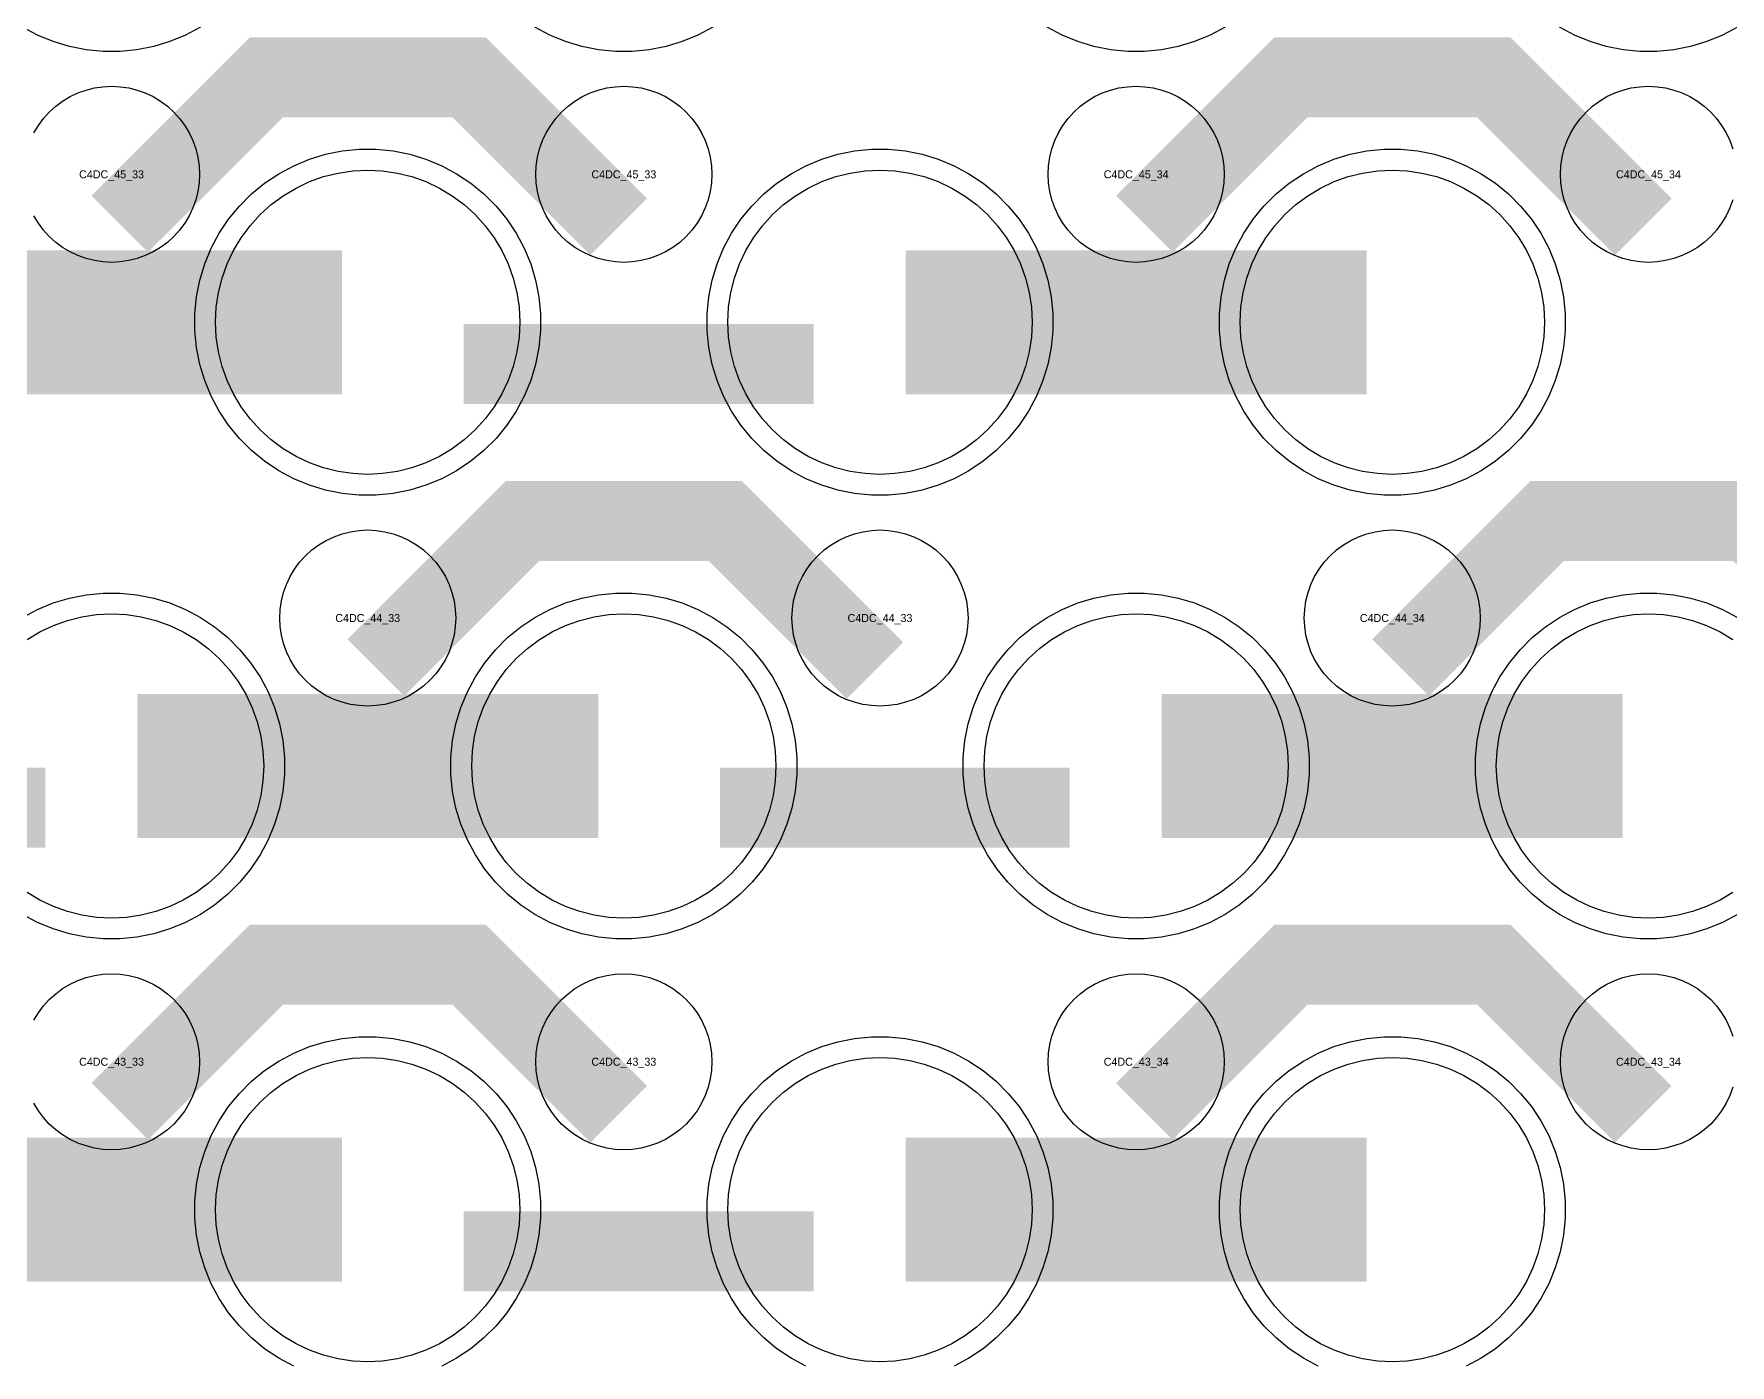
# Model space of a CAD drawing. Extents: x -11880 to 11880, y -14992 to 14992.
# Drawn here: x -1464 to -934, y -8930 to -8514 of the extents above; entities that cross this region are included whole.
import ezdxf
from ezdxf.enums import TextEntityAlignment as Align

# ---------------------------------------------------------------- set-up
doc = ezdxf.new("R2010")
doc.units = 0
doc.header["$MEASUREMENT"] = 0
for name, color, linetype in [('GDS_775_DT_237', 138, 'CONTINUOUS'), ('RDL1_FS', 34, 'CONTINUOUS'), ('RDL_BS', 160, 'CONTINUOUS')]:
    doc.layers.add(name, color=color, linetype=linetype)

msp = doc.modelspace()

# ---------------------------------------------------------------- linework, layer by layer
at = {"layer": 'RDL1_FS'}
for points in [[(-1360, -8651.689), (-1364.657, -8651.46), (-1369.268, -8650.776), (-1373.791, -8649.644), (-1378.181, -8648.072), (-1382.395, -8646.08), (-1386.395, -8643.682), (-1390.14, -8640.904), (-1393.594, -8637.774), (-1396.724, -8634.32), (-1399.502, -8630.575), (-1401.9, -8626.575), (-1403.892, -8622.361), (-1405.464, -8617.971), (-1406.596, -8613.448), (-1407.28, -8608.837), (-1407.509, -8604.18), (-1407.28, -8599.523), (-1406.596, -8594.912), (-1405.464, -8590.389), (-1403.892, -8585.999), (-1401.9, -8581.785), (-1399.502, -8577.785), (-1396.724, -8574.04), (-1393.594, -8570.586), (-1390.14, -8567.456), (-1386.395, -8564.678), (-1382.395, -8562.28), (-1378.181, -8560.288), (-1373.791, -8558.716), (-1369.268, -8557.584), (-1364.657, -8556.9), (-1360, -8556.671), (-1355.343, -8556.9), (-1350.732, -8557.584), (-1346.209, -8558.716), (-1341.819, -8560.288), (-1337.605, -8562.28), (-1333.605, -8564.678), (-1329.86, -8567.456), (-1326.406, -8570.586), (-1323.276, -8574.04), (-1320.498, -8577.785), (-1318.1, -8581.785), (-1316.108, -8585.999), (-1314.536, -8590.389), (-1313.404, -8594.912), (-1312.72, -8599.523), (-1312.491, -8604.18), (-1312.72, -8608.837), (-1313.404, -8613.448), (-1314.536, -8617.971), (-1316.108, -8622.361), (-1318.1, -8626.575), (-1320.498, -8630.575), (-1323.276, -8634.32), (-1326.406, -8637.774), (-1329.86, -8640.904), (-1333.605, -8643.682), (-1337.605, -8646.08), (-1341.819, -8648.072), (-1346.209, -8649.644), (-1350.732, -8650.776), (-1355.343, -8651.46)], [(-1200, -8651.689), (-1204.657, -8651.46), (-1209.268, -8650.776), (-1213.791, -8649.644), (-1218.181, -8648.072), (-1222.395, -8646.08), (-1226.395, -8643.682), (-1230.14, -8640.904), (-1233.594, -8637.774), (-1236.724, -8634.32), (-1239.502, -8630.575), (-1241.9, -8626.575), (-1243.892, -8622.361), (-1245.464, -8617.971), (-1246.596, -8613.448), (-1247.28, -8608.837), (-1247.509, -8604.18), (-1247.28, -8599.523), (-1246.596, -8594.912), (-1245.464, -8590.389), (-1243.892, -8585.999), (-1241.9, -8581.785), (-1239.502, -8577.785), (-1236.724, -8574.04), (-1233.594, -8570.586), (-1230.14, -8567.456), (-1226.395, -8564.678), (-1222.395, -8562.28), (-1218.181, -8560.288), (-1213.791, -8558.716), (-1209.268, -8557.584), (-1204.657, -8556.9), (-1200, -8556.671), (-1195.343, -8556.9), (-1190.732, -8557.584), (-1186.209, -8558.716), (-1181.819, -8560.288), (-1177.605, -8562.28), (-1173.605, -8564.678), (-1169.86, -8567.456), (-1166.406, -8570.586), (-1163.276, -8574.04), (-1160.498, -8577.785), (-1158.1, -8581.785), (-1156.108, -8585.999), (-1154.536, -8590.389), (-1153.404, -8594.912), (-1152.72, -8599.523), (-1152.491, -8604.18), (-1152.72, -8608.837), (-1153.404, -8613.448), (-1154.536, -8617.971), (-1156.108, -8622.361), (-1158.1, -8626.575), (-1160.498, -8630.575), (-1163.276, -8634.32), (-1166.406, -8637.774), (-1169.86, -8640.904), (-1173.605, -8643.682), (-1177.605, -8646.08), (-1181.819, -8648.072), (-1186.209, -8649.644), (-1190.732, -8650.776), (-1195.343, -8651.46)], [(-1040, -8651.689), (-1044.657, -8651.46), (-1049.268, -8650.776), (-1053.791, -8649.644), (-1058.181, -8648.072), (-1062.395, -8646.08), (-1066.395, -8643.682), (-1070.14, -8640.904), (-1073.594, -8637.774), (-1076.724, -8634.32), (-1079.502, -8630.575), (-1081.9, -8626.575), (-1083.892, -8622.361), (-1085.464, -8617.971), (-1086.596, -8613.448), (-1087.28, -8608.837), (-1087.509, -8604.18), (-1087.28, -8599.523), (-1086.596, -8594.912), (-1085.464, -8590.389), (-1083.892, -8585.999), (-1081.9, -8581.785), (-1079.502, -8577.785), (-1076.724, -8574.04), (-1073.594, -8570.586), (-1070.14, -8567.456), (-1066.395, -8564.678), (-1062.395, -8562.28), (-1058.181, -8560.288), (-1053.791, -8558.716), (-1049.268, -8557.584), (-1044.657, -8556.9), (-1040, -8556.671), (-1035.343, -8556.9), (-1030.732, -8557.584), (-1026.209, -8558.716), (-1021.819, -8560.288), (-1017.605, -8562.28), (-1013.605, -8564.678), (-1009.86, -8567.456), (-1006.406, -8570.586), (-1003.276, -8574.04), (-1000.498, -8577.785), (-998.1, -8581.785), (-996.108, -8585.999), (-994.536, -8590.389), (-993.404, -8594.912), (-992.72, -8599.523), (-992.491, -8604.18), (-992.72, -8608.837), (-993.404, -8613.448), (-994.536, -8617.971), (-996.108, -8622.361), (-998.1, -8626.575), (-1000.498, -8630.575), (-1003.276, -8634.32), (-1006.406, -8637.774), (-1009.86, -8640.904), (-1013.605, -8643.682), (-1017.605, -8646.08), (-1021.819, -8648.072), (-1026.209, -8649.644), (-1030.732, -8650.776), (-1035.343, -8651.46)], [(-1280, -8790.254), (-1284.657, -8790.025), (-1289.268, -8789.341), (-1293.791, -8788.209), (-1298.181, -8786.637), (-1302.395, -8784.645), (-1306.395, -8782.247), (-1310.14, -8779.469), (-1313.594, -8776.339), (-1316.724, -8772.885), (-1319.502, -8769.14), (-1321.9, -8765.14), (-1323.892, -8760.926), (-1325.464, -8756.536), (-1326.596, -8752.013), (-1327.28, -8747.402), (-1327.509, -8742.745), (-1327.28, -8738.088), (-1326.596, -8733.477), (-1325.464, -8728.954), (-1323.892, -8724.564), (-1321.9, -8720.35), (-1319.502, -8716.35), (-1316.724, -8712.605), (-1313.594, -8709.151), (-1310.14, -8706.021), (-1306.395, -8703.243), (-1302.395, -8700.845), (-1298.181, -8698.853), (-1293.791, -8697.281), (-1289.268, -8696.149), (-1284.657, -8695.465), (-1280, -8695.236), (-1275.343, -8695.465), (-1270.732, -8696.149), (-1266.209, -8697.281), (-1261.819, -8698.853), (-1257.605, -8700.845), (-1253.605, -8703.243), (-1249.86, -8706.021), (-1246.406, -8709.151), (-1243.276, -8712.605), (-1240.498, -8716.35), (-1238.1, -8720.35), (-1236.108, -8724.564), (-1234.536, -8728.954), (-1233.404, -8733.477), (-1232.72, -8738.088), (-1232.491, -8742.745), (-1232.72, -8747.402), (-1233.404, -8752.013), (-1234.536, -8756.536), (-1236.108, -8760.926), (-1238.1, -8765.14), (-1240.498, -8769.14), (-1243.276, -8772.885), (-1246.406, -8776.339), (-1249.86, -8779.469), (-1253.605, -8782.247), (-1257.605, -8784.645), (-1261.819, -8786.637), (-1266.209, -8788.209), (-1270.732, -8789.341), (-1275.343, -8790.025)], [(-1120, -8790.254), (-1124.657, -8790.025), (-1129.268, -8789.341), (-1133.791, -8788.209), (-1138.181, -8786.637), (-1142.395, -8784.645), (-1146.395, -8782.247), (-1150.14, -8779.469), (-1153.594, -8776.339), (-1156.724, -8772.885), (-1159.502, -8769.14), (-1161.9, -8765.14), (-1163.892, -8760.926), (-1165.464, -8756.536), (-1166.596, -8752.013), (-1167.28, -8747.402), (-1167.509, -8742.745), (-1167.28, -8738.088), (-1166.596, -8733.477), (-1165.464, -8728.954), (-1163.892, -8724.564), (-1161.9, -8720.35), (-1159.502, -8716.35), (-1156.724, -8712.605), (-1153.594, -8709.151), (-1150.14, -8706.021), (-1146.395, -8703.243), (-1142.395, -8700.845), (-1138.181, -8698.853), (-1133.791, -8697.281), (-1129.268, -8696.149), (-1124.657, -8695.465), (-1120, -8695.236), (-1115.343, -8695.465), (-1110.732, -8696.149), (-1106.209, -8697.281), (-1101.819, -8698.853), (-1097.605, -8700.845), (-1093.605, -8703.243), (-1089.86, -8706.021), (-1086.406, -8709.151), (-1083.276, -8712.605), (-1080.498, -8716.35), (-1078.1, -8720.35), (-1076.108, -8724.564), (-1074.536, -8728.954), (-1073.404, -8733.477), (-1072.72, -8738.088), (-1072.491, -8742.745), (-1072.72, -8747.402), (-1073.404, -8752.013), (-1074.536, -8756.536), (-1076.108, -8760.926), (-1078.1, -8765.14), (-1080.498, -8769.14), (-1083.276, -8772.885), (-1086.406, -8776.339), (-1089.86, -8779.469), (-1093.605, -8782.247), (-1097.605, -8784.645), (-1101.819, -8786.637), (-1106.209, -8788.209), (-1110.732, -8789.341), (-1115.343, -8790.025)], [(-1360, -8928.819), (-1364.657, -8928.59), (-1369.268, -8927.906), (-1373.791, -8926.774), (-1378.181, -8925.202), (-1382.395, -8923.21), (-1386.395, -8920.812), (-1390.14, -8918.034), (-1393.594, -8914.904), (-1396.724, -8911.45), (-1399.502, -8907.705), (-1401.9, -8903.705), (-1403.892, -8899.491), (-1405.464, -8895.101), (-1406.596, -8890.578), (-1407.28, -8885.967), (-1407.509, -8881.31), (-1407.28, -8876.653), (-1406.596, -8872.042), (-1405.464, -8867.519), (-1403.892, -8863.129), (-1401.9, -8858.915), (-1399.502, -8854.915), (-1396.724, -8851.17), (-1393.594, -8847.716), (-1390.14, -8844.586), (-1386.395, -8841.808), (-1382.395, -8839.41), (-1378.181, -8837.418), (-1373.791, -8835.846), (-1369.268, -8834.714), (-1364.657, -8834.03), (-1360, -8833.801), (-1355.343, -8834.03), (-1350.732, -8834.714), (-1346.209, -8835.846), (-1341.819, -8837.418), (-1337.605, -8839.41), (-1333.605, -8841.808), (-1329.86, -8844.586), (-1326.406, -8847.716), (-1323.276, -8851.17), (-1320.498, -8854.915), (-1318.1, -8858.915), (-1316.108, -8863.129), (-1314.536, -8867.519), (-1313.404, -8872.042), (-1312.72, -8876.653), (-1312.491, -8881.31), (-1312.72, -8885.967), (-1313.404, -8890.578), (-1314.536, -8895.101), (-1316.108, -8899.491), (-1318.1, -8903.705), (-1320.498, -8907.705), (-1323.276, -8911.45), (-1326.406, -8914.904), (-1329.86, -8918.034), (-1333.605, -8920.812), (-1337.605, -8923.21), (-1341.819, -8925.202), (-1346.209, -8926.774), (-1350.732, -8927.906), (-1355.343, -8928.59)], [(-1200, -8928.819), (-1204.657, -8928.59), (-1209.268, -8927.906), (-1213.791, -8926.774), (-1218.181, -8925.202), (-1222.395, -8923.21), (-1226.395, -8920.812), (-1230.14, -8918.034), (-1233.594, -8914.904), (-1236.724, -8911.45), (-1239.502, -8907.705), (-1241.9, -8903.705), (-1243.892, -8899.491), (-1245.464, -8895.101), (-1246.596, -8890.578), (-1247.28, -8885.967), (-1247.509, -8881.31), (-1247.28, -8876.653), (-1246.596, -8872.042), (-1245.464, -8867.519), (-1243.892, -8863.129), (-1241.9, -8858.915), (-1239.502, -8854.915), (-1236.724, -8851.17), (-1233.594, -8847.716), (-1230.14, -8844.586), (-1226.395, -8841.808), (-1222.395, -8839.41), (-1218.181, -8837.418), (-1213.791, -8835.846), (-1209.268, -8834.714), (-1204.657, -8834.03), (-1200, -8833.801), (-1195.343, -8834.03), (-1190.732, -8834.714), (-1186.209, -8835.846), (-1181.819, -8837.418), (-1177.605, -8839.41), (-1173.605, -8841.808), (-1169.86, -8844.586), (-1166.406, -8847.716), (-1163.276, -8851.17), (-1160.498, -8854.915), (-1158.1, -8858.915), (-1156.108, -8863.129), (-1154.536, -8867.519), (-1153.404, -8872.042), (-1152.72, -8876.653), (-1152.491, -8881.31), (-1152.72, -8885.967), (-1153.404, -8890.578), (-1154.536, -8895.101), (-1156.108, -8899.491), (-1158.1, -8903.705), (-1160.498, -8907.705), (-1163.276, -8911.45), (-1166.406, -8914.904), (-1169.86, -8918.034), (-1173.605, -8920.812), (-1177.605, -8923.21), (-1181.819, -8925.202), (-1186.209, -8926.774), (-1190.732, -8927.906), (-1195.343, -8928.59)], [(-1040, -8928.819), (-1044.657, -8928.59), (-1049.268, -8927.906), (-1053.791, -8926.774), (-1058.181, -8925.202), (-1062.395, -8923.21), (-1066.395, -8920.812), (-1070.14, -8918.034), (-1073.594, -8914.904), (-1076.724, -8911.45), (-1079.502, -8907.705), (-1081.9, -8903.705), (-1083.892, -8899.491), (-1085.464, -8895.101), (-1086.596, -8890.578), (-1087.28, -8885.967), (-1087.509, -8881.31), (-1087.28, -8876.653), (-1086.596, -8872.042), (-1085.464, -8867.519), (-1083.892, -8863.129), (-1081.9, -8858.915), (-1079.502, -8854.915), (-1076.724, -8851.17), (-1073.594, -8847.716), (-1070.14, -8844.586), (-1066.395, -8841.808), (-1062.395, -8839.41), (-1058.181, -8837.418), (-1053.791, -8835.846), (-1049.268, -8834.714), (-1044.657, -8834.03), (-1040, -8833.801), (-1035.343, -8834.03), (-1030.732, -8834.714), (-1026.209, -8835.846), (-1021.819, -8837.418), (-1017.605, -8839.41), (-1013.605, -8841.808), (-1009.86, -8844.586), (-1006.406, -8847.716), (-1003.276, -8851.17), (-1000.498, -8854.915), (-998.1, -8858.915), (-996.108, -8863.129), (-994.536, -8867.519), (-993.404, -8872.042), (-992.72, -8876.653), (-992.491, -8881.31), (-992.72, -8885.967), (-993.404, -8890.578), (-994.536, -8895.101), (-996.108, -8899.491), (-998.1, -8903.705), (-1000.498, -8907.705), (-1003.276, -8911.45), (-1006.406, -8914.904), (-1009.86, -8918.034), (-1013.605, -8920.812), (-1017.605, -8923.21), (-1021.819, -8925.202), (-1026.209, -8926.774), (-1030.732, -8927.906), (-1035.343, -8928.59)]]:
    msp.add_lwpolyline(points, close=True, dxfattribs=at)
for points in [[(-1511.998, -8604.18, 45, 45, 0), (-1439.998, -8604.18, 45, 45, 0)], [(-1439.998, -8604.18, 45, 45, 0), (-1367.998, -8604.18, 45, 45, 0)], [(-1191.998, -8604.18, 45, 45, 0), (-1119.998, -8604.18, 45, 45, 0)], [(-1119.998, -8604.18, 45, 45, 0), (-1047.998, -8604.18, 45, 45, 0)], [(-1431.998, -8742.745, 45, 45, 0), (-1359.998, -8742.745, 45, 45, 0)], [(-1359.998, -8742.745, 45, 45, 0), (-1287.998, -8742.745, 45, 45, 0)], [(-1111.998, -8742.745, 45, 45, 0), (-1039.998, -8742.745, 45, 45, 0)], [(-1039.998, -8742.745, 45, 45, 0), (-967.998, -8742.745, 45, 45, 0)], [(-1511.998, -8881.31, 45, 45, 0), (-1439.998, -8881.31, 45, 45, 0)], [(-1439.998, -8881.31, 45, 45, 0), (-1367.998, -8881.31, 45, 45, 0)], [(-1191.998, -8881.31, 45, 45, 0), (-1119.998, -8881.31, 45, 45, 0)], [(-1119.998, -8881.31, 45, 45, 0), (-1047.998, -8881.31, 45, 45, 0)]]:
    msp.add_lwpolyline(points, format="xyseb", dxfattribs=at)
for points in [[(-1466.395, -8703.243), (-1462.395, -8700.845), (-1458.181, -8698.853), (-1453.791, -8697.281), (-1449.268, -8696.149), (-1444.657, -8695.465), (-1440, -8695.236), (-1435.343, -8695.465), (-1430.732, -8696.149), (-1426.209, -8697.281), (-1421.819, -8698.853), (-1417.605, -8700.845), (-1413.605, -8703.243), (-1409.86, -8706.021), (-1406.406, -8709.151), (-1403.276, -8712.605), (-1400.498, -8716.35), (-1398.1, -8720.35), (-1396.108, -8724.564), (-1394.536, -8728.954), (-1393.404, -8733.477), (-1392.72, -8738.088), (-1392.491, -8742.745), (-1392.72, -8747.402), (-1393.404, -8752.013), (-1394.536, -8756.536), (-1396.108, -8760.926), (-1398.1, -8765.14), (-1400.498, -8769.14), (-1403.276, -8772.885), (-1406.406, -8776.339), (-1409.86, -8779.469), (-1413.605, -8782.247), (-1417.605, -8784.645), (-1421.819, -8786.637), (-1426.209, -8788.209), (-1430.732, -8789.341), (-1435.343, -8790.025), (-1440, -8790.254), (-1444.657, -8790.025), (-1449.268, -8789.341), (-1453.791, -8788.209), (-1458.181, -8786.637), (-1462.395, -8784.645), (-1466.395, -8782.247)], [(-933.605, -8782.247), (-937.605, -8784.645), (-941.819, -8786.637), (-946.209, -8788.209), (-950.732, -8789.341), (-955.343, -8790.025), (-960, -8790.254), (-964.657, -8790.025), (-969.268, -8789.341), (-973.791, -8788.209), (-978.181, -8786.637), (-982.395, -8784.645), (-986.395, -8782.247), (-990.14, -8779.469), (-993.594, -8776.339), (-996.724, -8772.885), (-999.502, -8769.14), (-1001.9, -8765.14), (-1003.892, -8760.926), (-1005.464, -8756.536), (-1006.596, -8752.013), (-1007.28, -8747.402), (-1007.509, -8742.745), (-1007.28, -8738.088), (-1006.596, -8733.477), (-1005.464, -8728.954), (-1003.892, -8724.564), (-1001.9, -8720.35), (-999.502, -8716.35), (-996.724, -8712.605), (-993.594, -8709.151), (-990.14, -8706.021), (-986.395, -8703.243), (-982.395, -8700.845), (-978.181, -8698.853), (-973.791, -8697.281), (-969.268, -8696.149), (-964.657, -8695.465), (-960, -8695.236), (-955.343, -8695.465), (-950.732, -8696.149), (-946.209, -8697.281), (-941.819, -8698.853), (-937.605, -8700.845), (-933.605, -8703.243)]]:
    msp.add_lwpolyline(points, dxfattribs=at)
at = {"layer": 'RDL_BS'}
for points in [[(-1412.223, -8511.998), (-1416.885, -8514.49), (-1421.795, -8516.521), (-1426.835, -8518.052), (-1432.062, -8519.098), (-1437.356, -8519.615), (-1442.644, -8519.615), (-1447.938, -8519.098), (-1453.165, -8518.052), (-1458.205, -8516.521), (-1463.115, -8514.49), (-1467.777, -8511.998)], [(-1252.223, -8511.998), (-1256.885, -8514.49), (-1261.795, -8516.521), (-1266.835, -8518.052), (-1272.062, -8519.098), (-1277.356, -8519.615), (-1282.644, -8519.615), (-1287.938, -8519.098), (-1293.165, -8518.052), (-1298.205, -8516.521), (-1303.115, -8514.49), (-1307.777, -8511.998)], [(-1092.223, -8511.998), (-1096.885, -8514.49), (-1101.795, -8516.521), (-1106.835, -8518.052), (-1112.062, -8519.098), (-1117.356, -8519.615), (-1122.644, -8519.615), (-1127.938, -8519.098), (-1133.165, -8518.052), (-1138.205, -8516.521), (-1143.115, -8514.49), (-1147.777, -8511.998)], [(-932.223, -8511.998), (-936.885, -8514.49), (-941.795, -8516.521), (-946.835, -8518.052), (-952.062, -8519.098), (-957.356, -8519.615), (-962.644, -8519.615), (-967.938, -8519.098), (-973.165, -8518.052), (-978.205, -8516.521), (-983.115, -8514.49), (-987.777, -8511.998)], [(-1464.25, -8545.036), (-1462.857, -8542.712), (-1461.254, -8540.549), (-1459.442, -8538.55), (-1457.443, -8536.738), (-1455.28, -8535.135), (-1452.956, -8533.742), (-1450.519, -8532.59), (-1447.984, -8531.683), (-1445.365, -8531.026), (-1442.693, -8530.63), (-1440, -8530.498), (-1437.307, -8530.63), (-1434.635, -8531.026), (-1432.016, -8531.683), (-1429.481, -8532.59), (-1427.044, -8533.742), (-1424.72, -8535.135), (-1422.557, -8536.738), (-1420.558, -8538.55), (-1418.746, -8540.549), (-1417.143, -8542.712), (-1415.75, -8545.036), (-1414.598, -8547.473), (-1413.691, -8550.008), (-1413.034, -8552.627), (-1412.638, -8555.299), (-1412.506, -8557.992), (-1412.638, -8560.685), (-1413.034, -8563.357), (-1413.691, -8565.976), (-1414.598, -8568.511), (-1415.75, -8570.948), (-1417.143, -8573.272), (-1418.746, -8575.435), (-1420.558, -8577.434), (-1422.557, -8579.246), (-1424.72, -8580.849), (-1427.044, -8582.242), (-1429.481, -8583.394), (-1432.016, -8584.301), (-1434.635, -8584.958), (-1437.307, -8585.354), (-1440, -8585.486), (-1442.693, -8585.354), (-1445.365, -8584.958), (-1447.984, -8584.301), (-1450.519, -8583.394), (-1452.956, -8582.242), (-1455.28, -8580.849), (-1457.443, -8579.246), (-1459.442, -8577.434), (-1461.254, -8575.435), (-1462.857, -8573.272), (-1464.25, -8570.948)], [(-933.691, -8565.976), (-934.598, -8568.511), (-935.75, -8570.948), (-937.143, -8573.272), (-938.746, -8575.435), (-940.558, -8577.434), (-942.557, -8579.246), (-944.72, -8580.849), (-947.044, -8582.242), (-949.481, -8583.394), (-952.016, -8584.301), (-954.635, -8584.958), (-957.307, -8585.354), (-960, -8585.486), (-962.693, -8585.354), (-965.365, -8584.958), (-967.984, -8584.301), (-970.519, -8583.394), (-972.956, -8582.242), (-975.28, -8580.849), (-977.443, -8579.246), (-979.442, -8577.434), (-981.254, -8575.435), (-982.857, -8573.272), (-984.25, -8570.948), (-985.402, -8568.511), (-986.309, -8565.976), (-986.966, -8563.357), (-987.362, -8560.685), (-987.494, -8557.992), (-987.362, -8555.299), (-986.966, -8552.627), (-986.309, -8550.008), (-985.402, -8547.473), (-984.25, -8545.036), (-982.857, -8542.712), (-981.254, -8540.549), (-979.442, -8538.55), (-977.443, -8536.738), (-975.28, -8535.135), (-972.956, -8533.742), (-970.519, -8532.59), (-967.984, -8531.683), (-965.365, -8531.026), (-962.693, -8530.63), (-960, -8530.498), (-957.307, -8530.63), (-954.635, -8531.026), (-952.016, -8531.683), (-949.481, -8532.59), (-947.044, -8533.742), (-944.72, -8535.135), (-942.557, -8536.738), (-940.558, -8538.55), (-938.746, -8540.549), (-937.143, -8542.712), (-935.75, -8545.036), (-934.598, -8547.473), (-933.691, -8550.008)], [(-1467.777, -8696.362), (-1463.115, -8693.87), (-1458.205, -8691.839), (-1453.165, -8690.308), (-1447.938, -8689.262), (-1442.644, -8688.745), (-1437.356, -8688.745), (-1432.062, -8689.262), (-1426.835, -8690.308), (-1421.795, -8691.839), (-1416.885, -8693.87), (-1412.223, -8696.362), (-1407.809, -8699.309), (-1403.708, -8702.671), (-1399.926, -8706.453), (-1396.564, -8710.554), (-1393.617, -8714.968), (-1391.125, -8719.63), (-1389.094, -8724.54), (-1387.563, -8729.58), (-1386.517, -8734.807), (-1386, -8740.101), (-1386, -8745.389), (-1386.517, -8750.683), (-1387.563, -8755.91), (-1389.094, -8760.95), (-1391.125, -8765.86), (-1393.617, -8770.522), (-1396.564, -8774.936), (-1399.926, -8779.037), (-1403.708, -8782.819), (-1407.809, -8786.181), (-1412.223, -8789.128), (-1416.885, -8791.62), (-1421.795, -8793.651), (-1426.835, -8795.182), (-1432.062, -8796.228), (-1437.356, -8796.745), (-1442.644, -8796.745), (-1447.938, -8796.228), (-1453.165, -8795.182), (-1458.205, -8793.651), (-1463.115, -8791.62), (-1467.777, -8789.128)], [(-932.223, -8789.128), (-936.885, -8791.62), (-941.795, -8793.651), (-946.835, -8795.182), (-952.062, -8796.228), (-957.356, -8796.745), (-962.644, -8796.745), (-967.938, -8796.228), (-973.165, -8795.182), (-978.205, -8793.651), (-983.115, -8791.62), (-987.777, -8789.128), (-992.191, -8786.181), (-996.292, -8782.819), (-1000.074, -8779.037), (-1003.436, -8774.936), (-1006.383, -8770.522), (-1008.875, -8765.86), (-1010.906, -8760.95), (-1012.437, -8755.91), (-1013.483, -8750.683), (-1014, -8745.389), (-1014, -8740.101), (-1013.483, -8734.807), (-1012.437, -8729.58), (-1010.906, -8724.54), (-1008.875, -8719.63), (-1006.383, -8714.968), (-1003.436, -8710.554), (-1000.074, -8706.453), (-996.292, -8702.671), (-992.191, -8699.309), (-987.777, -8696.362), (-983.115, -8693.87), (-978.205, -8691.839), (-973.165, -8690.308), (-967.938, -8689.262), (-962.644, -8688.745), (-957.356, -8688.745), (-952.062, -8689.262), (-946.835, -8690.308), (-941.795, -8691.839), (-936.885, -8693.87), (-932.223, -8696.362)], [(-1464.25, -8822.166), (-1462.857, -8819.842), (-1461.254, -8817.679), (-1459.442, -8815.68), (-1457.443, -8813.868), (-1455.28, -8812.265), (-1452.956, -8810.872), (-1450.519, -8809.72), (-1447.984, -8808.813), (-1445.365, -8808.156), (-1442.693, -8807.76), (-1440, -8807.628), (-1437.307, -8807.76), (-1434.635, -8808.156), (-1432.016, -8808.813), (-1429.481, -8809.72), (-1427.044, -8810.872), (-1424.72, -8812.265), (-1422.557, -8813.868), (-1420.558, -8815.68), (-1418.746, -8817.679), (-1417.143, -8819.842), (-1415.75, -8822.166), (-1414.598, -8824.603), (-1413.691, -8827.138), (-1413.034, -8829.757), (-1412.638, -8832.429), (-1412.506, -8835.122), (-1412.638, -8837.815), (-1413.034, -8840.487), (-1413.691, -8843.106), (-1414.598, -8845.641), (-1415.75, -8848.078), (-1417.143, -8850.402), (-1418.746, -8852.565), (-1420.558, -8854.564), (-1422.557, -8856.376), (-1424.72, -8857.979), (-1427.044, -8859.372), (-1429.481, -8860.524), (-1432.016, -8861.431), (-1434.635, -8862.088), (-1437.307, -8862.484), (-1440, -8862.616), (-1442.693, -8862.484), (-1445.365, -8862.088), (-1447.984, -8861.431), (-1450.519, -8860.524), (-1452.956, -8859.372), (-1455.28, -8857.979), (-1457.443, -8856.376), (-1459.442, -8854.564), (-1461.254, -8852.565), (-1462.857, -8850.402), (-1464.25, -8848.078)], [(-933.691, -8843.106), (-934.598, -8845.641), (-935.75, -8848.078), (-937.143, -8850.402), (-938.746, -8852.565), (-940.558, -8854.564), (-942.557, -8856.376), (-944.72, -8857.979), (-947.044, -8859.372), (-949.481, -8860.524), (-952.016, -8861.431), (-954.635, -8862.088), (-957.307, -8862.484), (-960, -8862.616), (-962.693, -8862.484), (-965.365, -8862.088), (-967.984, -8861.431), (-970.519, -8860.524), (-972.956, -8859.372), (-975.28, -8857.979), (-977.443, -8856.376), (-979.442, -8854.564), (-981.254, -8852.565), (-982.857, -8850.402), (-984.25, -8848.078), (-985.402, -8845.641), (-986.309, -8843.106), (-986.966, -8840.487), (-987.362, -8837.815), (-987.494, -8835.122), (-987.362, -8832.429), (-986.966, -8829.757), (-986.309, -8827.138), (-985.402, -8824.603), (-984.25, -8822.166), (-982.857, -8819.842), (-981.254, -8817.679), (-979.442, -8815.68), (-977.443, -8813.868), (-975.28, -8812.265), (-972.956, -8810.872), (-970.519, -8809.72), (-967.984, -8808.813), (-965.365, -8808.156), (-962.693, -8807.76), (-960, -8807.628), (-957.307, -8807.76), (-954.635, -8808.156), (-952.016, -8808.813), (-949.481, -8809.72), (-947.044, -8810.872), (-944.72, -8812.265), (-942.557, -8813.868), (-940.558, -8815.68), (-938.746, -8817.679), (-937.143, -8819.842), (-935.75, -8822.166), (-934.598, -8824.603), (-933.691, -8827.138)], [(-1383.115, -8930.185), (-1387.777, -8927.693), (-1392.191, -8924.746), (-1396.292, -8921.384), (-1400.074, -8917.602), (-1403.436, -8913.501), (-1406.383, -8909.087), (-1408.875, -8904.425), (-1410.906, -8899.515), (-1412.437, -8894.475), (-1413.483, -8889.248), (-1414, -8883.954), (-1414, -8878.666), (-1413.483, -8873.372), (-1412.437, -8868.145), (-1410.906, -8863.105), (-1408.875, -8858.195), (-1406.383, -8853.533), (-1403.436, -8849.119), (-1400.074, -8845.018), (-1396.292, -8841.236), (-1392.191, -8837.874), (-1387.777, -8834.927), (-1383.115, -8832.435), (-1378.205, -8830.404), (-1373.165, -8828.873), (-1367.938, -8827.827), (-1362.644, -8827.31), (-1357.356, -8827.31), (-1352.062, -8827.827), (-1346.835, -8828.873), (-1341.795, -8830.404), (-1336.885, -8832.435), (-1332.223, -8834.927), (-1327.809, -8837.874), (-1323.708, -8841.236), (-1319.926, -8845.018), (-1316.564, -8849.119), (-1313.617, -8853.533), (-1311.125, -8858.195), (-1309.094, -8863.105), (-1307.563, -8868.145), (-1306.517, -8873.372), (-1306, -8878.666), (-1306, -8883.954), (-1306.517, -8889.248), (-1307.563, -8894.475), (-1309.094, -8899.515), (-1311.125, -8904.425), (-1313.617, -8909.087), (-1316.564, -8913.501), (-1319.926, -8917.602), (-1323.708, -8921.384), (-1327.809, -8924.746), (-1332.223, -8927.693), (-1336.885, -8930.185)], [(-1223.115, -8930.185), (-1227.777, -8927.693), (-1232.191, -8924.746), (-1236.292, -8921.384), (-1240.074, -8917.602), (-1243.436, -8913.501), (-1246.383, -8909.087), (-1248.875, -8904.425), (-1250.906, -8899.515), (-1252.437, -8894.475), (-1253.483, -8889.248), (-1254, -8883.954), (-1254, -8878.666), (-1253.483, -8873.372), (-1252.437, -8868.145), (-1250.906, -8863.105), (-1248.875, -8858.195), (-1246.383, -8853.533), (-1243.436, -8849.119), (-1240.074, -8845.018), (-1236.292, -8841.236), (-1232.191, -8837.874), (-1227.777, -8834.927), (-1223.115, -8832.435), (-1218.205, -8830.404), (-1213.165, -8828.873), (-1207.938, -8827.827), (-1202.644, -8827.31), (-1197.356, -8827.31), (-1192.062, -8827.827), (-1186.835, -8828.873), (-1181.795, -8830.404), (-1176.885, -8832.435), (-1172.223, -8834.927), (-1167.809, -8837.874), (-1163.708, -8841.236), (-1159.926, -8845.018), (-1156.564, -8849.119), (-1153.617, -8853.533), (-1151.125, -8858.195), (-1149.094, -8863.105), (-1147.563, -8868.145), (-1146.517, -8873.372), (-1146, -8878.666), (-1146, -8883.954), (-1146.517, -8889.248), (-1147.563, -8894.475), (-1149.094, -8899.515), (-1151.125, -8904.425), (-1153.617, -8909.087), (-1156.564, -8913.501), (-1159.926, -8917.602), (-1163.708, -8921.384), (-1167.809, -8924.746), (-1172.223, -8927.693), (-1176.885, -8930.185)], [(-1063.115, -8930.185), (-1067.777, -8927.693), (-1072.191, -8924.746), (-1076.292, -8921.384), (-1080.074, -8917.602), (-1083.436, -8913.501), (-1086.383, -8909.087), (-1088.875, -8904.425), (-1090.906, -8899.515), (-1092.437, -8894.475), (-1093.483, -8889.248), (-1094, -8883.954), (-1094, -8878.666), (-1093.483, -8873.372), (-1092.437, -8868.145), (-1090.906, -8863.105), (-1088.875, -8858.195), (-1086.383, -8853.533), (-1083.436, -8849.119), (-1080.074, -8845.018), (-1076.292, -8841.236), (-1072.191, -8837.874), (-1067.777, -8834.927), (-1063.115, -8832.435), (-1058.205, -8830.404), (-1053.165, -8828.873), (-1047.938, -8827.827), (-1042.644, -8827.31), (-1037.356, -8827.31), (-1032.062, -8827.827), (-1026.835, -8828.873), (-1021.795, -8830.404), (-1016.885, -8832.435), (-1012.223, -8834.927), (-1007.809, -8837.874), (-1003.708, -8841.236), (-999.926, -8845.018), (-996.564, -8849.119), (-993.617, -8853.533), (-991.125, -8858.195), (-989.094, -8863.105), (-987.563, -8868.145), (-986.517, -8873.372), (-986, -8878.666), (-986, -8883.954), (-986.517, -8889.248), (-987.563, -8894.475), (-989.094, -8899.515), (-991.125, -8904.425), (-993.617, -8909.087), (-996.564, -8913.501), (-999.926, -8917.602), (-1003.708, -8921.384), (-1007.809, -8924.746), (-1012.223, -8927.693), (-1016.885, -8930.185)]]:
    msp.add_lwpolyline(points, dxfattribs=at)
for points in [[(-1437.438, -8573.494, 25, 25, 0), (-1391.623, -8527.679, 25, 25, 0), (-1358.07, -8527.679, 25, 25, 0)], [(-1281.599, -8574.393, 25, 25, 0), (-1328.313, -8527.679, 25, 25, 0), (-1358.071, -8527.679, 25, 25, 0)], [(-1117.438, -8573.494, 25, 25, 0), (-1071.623, -8527.679, 25, 25, 0), (-1038.07, -8527.679, 25, 25, 0)], [(-961.599, -8574.393, 25, 25, 0), (-1008.313, -8527.679, 25, 25, 0), (-1038.071, -8527.679, 25, 25, 0)], [(-1329.984, -8617.193, 25, 25, 0), (-1220.719, -8617.193, 25, 25, 0)], [(-1357.438, -8712.059, 25, 25, 0), (-1311.623, -8666.244, 25, 25, 0), (-1278.07, -8666.244, 25, 25, 0)], [(-1201.599, -8712.958, 25, 25, 0), (-1248.313, -8666.244, 25, 25, 0), (-1278.071, -8666.244, 25, 25, 0)], [(-1037.438, -8712.059, 25, 25, 0), (-991.623, -8666.244, 25, 25, 0), (-958.07, -8666.244, 25, 25, 0)], [(-881.599, -8712.958, 25, 25, 0), (-928.313, -8666.244, 25, 25, 0), (-958.071, -8666.244, 25, 25, 0)], [(-1569.984, -8755.758, 25, 25, 0), (-1460.719, -8755.758, 25, 25, 0)], [(-1249.984, -8755.758, 25, 25, 0), (-1140.719, -8755.758, 25, 25, 0)], [(-1437.438, -8850.624, 25, 25, 0), (-1391.623, -8804.809, 25, 25, 0), (-1358.07, -8804.809, 25, 25, 0)], [(-1281.599, -8851.523, 25, 25, 0), (-1328.313, -8804.809, 25, 25, 0), (-1358.071, -8804.809, 25, 25, 0)], [(-1117.438, -8850.624, 25, 25, 0), (-1071.623, -8804.809, 25, 25, 0), (-1038.07, -8804.809, 25, 25, 0)], [(-961.599, -8851.523, 25, 25, 0), (-1008.313, -8804.809, 25, 25, 0), (-1038.071, -8804.809, 25, 25, 0)], [(-1329.984, -8894.323, 25, 25, 0), (-1220.719, -8894.323, 25, 25, 0)]]:
    msp.add_lwpolyline(points, format="xyseb", dxfattribs=at)
for points in [[(-1280, -8585.486), (-1282.693, -8585.354), (-1285.365, -8584.958), (-1287.984, -8584.301), (-1290.519, -8583.394), (-1292.956, -8582.242), (-1295.28, -8580.849), (-1297.443, -8579.246), (-1299.442, -8577.434), (-1301.254, -8575.435), (-1302.857, -8573.272), (-1304.25, -8570.948), (-1305.402, -8568.511), (-1306.309, -8565.976), (-1306.966, -8563.357), (-1307.362, -8560.685), (-1307.494, -8557.992), (-1307.362, -8555.299), (-1306.966, -8552.627), (-1306.309, -8550.008), (-1305.402, -8547.473), (-1304.25, -8545.036), (-1302.857, -8542.712), (-1301.254, -8540.549), (-1299.442, -8538.55), (-1297.443, -8536.738), (-1295.28, -8535.135), (-1292.956, -8533.742), (-1290.519, -8532.59), (-1287.984, -8531.683), (-1285.365, -8531.026), (-1282.693, -8530.63), (-1280, -8530.498), (-1277.307, -8530.63), (-1274.635, -8531.026), (-1272.016, -8531.683), (-1269.481, -8532.59), (-1267.044, -8533.742), (-1264.72, -8535.135), (-1262.557, -8536.738), (-1260.558, -8538.55), (-1258.746, -8540.549), (-1257.143, -8542.712), (-1255.75, -8545.036), (-1254.598, -8547.473), (-1253.691, -8550.008), (-1253.034, -8552.627), (-1252.638, -8555.299), (-1252.506, -8557.992), (-1252.638, -8560.685), (-1253.034, -8563.357), (-1253.691, -8565.976), (-1254.598, -8568.511), (-1255.75, -8570.948), (-1257.143, -8573.272), (-1258.746, -8575.435), (-1260.558, -8577.434), (-1262.557, -8579.246), (-1264.72, -8580.849), (-1267.044, -8582.242), (-1269.481, -8583.394), (-1272.016, -8584.301), (-1274.635, -8584.958), (-1277.307, -8585.354)], [(-1120, -8585.486), (-1122.693, -8585.354), (-1125.365, -8584.958), (-1127.984, -8584.301), (-1130.519, -8583.394), (-1132.956, -8582.242), (-1135.28, -8580.849), (-1137.443, -8579.246), (-1139.442, -8577.434), (-1141.254, -8575.435), (-1142.857, -8573.272), (-1144.25, -8570.948), (-1145.402, -8568.511), (-1146.309, -8565.976), (-1146.966, -8563.357), (-1147.362, -8560.685), (-1147.494, -8557.992), (-1147.362, -8555.299), (-1146.966, -8552.627), (-1146.309, -8550.008), (-1145.402, -8547.473), (-1144.25, -8545.036), (-1142.857, -8542.712), (-1141.254, -8540.549), (-1139.442, -8538.55), (-1137.443, -8536.738), (-1135.28, -8535.135), (-1132.956, -8533.742), (-1130.519, -8532.59), (-1127.984, -8531.683), (-1125.365, -8531.026), (-1122.693, -8530.63), (-1120, -8530.498), (-1117.307, -8530.63), (-1114.635, -8531.026), (-1112.016, -8531.683), (-1109.481, -8532.59), (-1107.044, -8533.742), (-1104.72, -8535.135), (-1102.557, -8536.738), (-1100.558, -8538.55), (-1098.746, -8540.549), (-1097.143, -8542.712), (-1095.75, -8545.036), (-1094.598, -8547.473), (-1093.691, -8550.008), (-1093.034, -8552.627), (-1092.638, -8555.299), (-1092.506, -8557.992), (-1092.638, -8560.685), (-1093.034, -8563.357), (-1093.691, -8565.976), (-1094.598, -8568.511), (-1095.75, -8570.948), (-1097.143, -8573.272), (-1098.746, -8575.435), (-1100.558, -8577.434), (-1102.557, -8579.246), (-1104.72, -8580.849), (-1107.044, -8582.242), (-1109.481, -8583.394), (-1112.016, -8584.301), (-1114.635, -8584.958), (-1117.307, -8585.354)], [(-1362.644, -8658.18), (-1367.938, -8657.663), (-1373.165, -8656.617), (-1378.205, -8655.086), (-1383.115, -8653.055), (-1387.777, -8650.563), (-1392.191, -8647.616), (-1396.292, -8644.254), (-1400.074, -8640.472), (-1403.436, -8636.371), (-1406.383, -8631.957), (-1408.875, -8627.295), (-1410.906, -8622.385), (-1412.437, -8617.345), (-1413.483, -8612.118), (-1414, -8606.824), (-1414, -8601.536), (-1413.483, -8596.242), (-1412.437, -8591.015), (-1410.906, -8585.975), (-1408.875, -8581.065), (-1406.383, -8576.403), (-1403.436, -8571.989), (-1400.074, -8567.888), (-1396.292, -8564.106), (-1392.191, -8560.744), (-1387.777, -8557.797), (-1383.115, -8555.305), (-1378.205, -8553.274), (-1373.165, -8551.743), (-1367.938, -8550.697), (-1362.644, -8550.18), (-1357.356, -8550.18), (-1352.062, -8550.697), (-1346.835, -8551.743), (-1341.795, -8553.274), (-1336.885, -8555.305), (-1332.223, -8557.797), (-1327.809, -8560.744), (-1323.708, -8564.106), (-1319.926, -8567.888), (-1316.564, -8571.989), (-1313.617, -8576.403), (-1311.125, -8581.065), (-1309.094, -8585.975), (-1307.563, -8591.015), (-1306.517, -8596.242), (-1306, -8601.536), (-1306, -8606.824), (-1306.517, -8612.118), (-1307.563, -8617.345), (-1309.094, -8622.385), (-1311.125, -8627.295), (-1313.617, -8631.957), (-1316.564, -8636.371), (-1319.926, -8640.472), (-1323.708, -8644.254), (-1327.809, -8647.616), (-1332.223, -8650.563), (-1336.885, -8653.055), (-1341.795, -8655.086), (-1346.835, -8656.617), (-1352.062, -8657.663), (-1357.356, -8658.18)], [(-1202.644, -8658.18), (-1207.938, -8657.663), (-1213.165, -8656.617), (-1218.205, -8655.086), (-1223.115, -8653.055), (-1227.777, -8650.563), (-1232.191, -8647.616), (-1236.292, -8644.254), (-1240.074, -8640.472), (-1243.436, -8636.371), (-1246.383, -8631.957), (-1248.875, -8627.295), (-1250.906, -8622.385), (-1252.437, -8617.345), (-1253.483, -8612.118), (-1254, -8606.824), (-1254, -8601.536), (-1253.483, -8596.242), (-1252.437, -8591.015), (-1250.906, -8585.975), (-1248.875, -8581.065), (-1246.383, -8576.403), (-1243.436, -8571.989), (-1240.074, -8567.888), (-1236.292, -8564.106), (-1232.191, -8560.744), (-1227.777, -8557.797), (-1223.115, -8555.305), (-1218.205, -8553.274), (-1213.165, -8551.743), (-1207.938, -8550.697), (-1202.644, -8550.18), (-1197.356, -8550.18), (-1192.062, -8550.697), (-1186.835, -8551.743), (-1181.795, -8553.274), (-1176.885, -8555.305), (-1172.223, -8557.797), (-1167.809, -8560.744), (-1163.708, -8564.106), (-1159.926, -8567.888), (-1156.564, -8571.989), (-1153.617, -8576.403), (-1151.125, -8581.065), (-1149.094, -8585.975), (-1147.563, -8591.015), (-1146.517, -8596.242), (-1146, -8601.536), (-1146, -8606.824), (-1146.517, -8612.118), (-1147.563, -8617.345), (-1149.094, -8622.385), (-1151.125, -8627.295), (-1153.617, -8631.957), (-1156.564, -8636.371), (-1159.926, -8640.472), (-1163.708, -8644.254), (-1167.809, -8647.616), (-1172.223, -8650.563), (-1176.885, -8653.055), (-1181.795, -8655.086), (-1186.835, -8656.617), (-1192.062, -8657.663), (-1197.356, -8658.18)], [(-1042.644, -8658.18), (-1047.938, -8657.663), (-1053.165, -8656.617), (-1058.205, -8655.086), (-1063.115, -8653.055), (-1067.777, -8650.563), (-1072.191, -8647.616), (-1076.292, -8644.254), (-1080.074, -8640.472), (-1083.436, -8636.371), (-1086.383, -8631.957), (-1088.875, -8627.295), (-1090.906, -8622.385), (-1092.437, -8617.345), (-1093.483, -8612.118), (-1094, -8606.824), (-1094, -8601.536), (-1093.483, -8596.242), (-1092.437, -8591.015), (-1090.906, -8585.975), (-1088.875, -8581.065), (-1086.383, -8576.403), (-1083.436, -8571.989), (-1080.074, -8567.888), (-1076.292, -8564.106), (-1072.191, -8560.744), (-1067.777, -8557.797), (-1063.115, -8555.305), (-1058.205, -8553.274), (-1053.165, -8551.743), (-1047.938, -8550.697), (-1042.644, -8550.18), (-1037.356, -8550.18), (-1032.062, -8550.697), (-1026.835, -8551.743), (-1021.795, -8553.274), (-1016.885, -8555.305), (-1012.223, -8557.797), (-1007.809, -8560.744), (-1003.708, -8564.106), (-999.926, -8567.888), (-996.564, -8571.989), (-993.617, -8576.403), (-991.125, -8581.065), (-989.094, -8585.975), (-987.563, -8591.015), (-986.517, -8596.242), (-986, -8601.536), (-986, -8606.824), (-986.517, -8612.118), (-987.563, -8617.345), (-989.094, -8622.385), (-991.125, -8627.295), (-993.617, -8631.957), (-996.564, -8636.371), (-999.926, -8640.472), (-1003.708, -8644.254), (-1007.809, -8647.616), (-1012.223, -8650.563), (-1016.885, -8653.055), (-1021.795, -8655.086), (-1026.835, -8656.617), (-1032.062, -8657.663), (-1037.356, -8658.18)], [(-1360, -8724.051), (-1362.693, -8723.919), (-1365.365, -8723.523), (-1367.984, -8722.866), (-1370.519, -8721.959), (-1372.956, -8720.807), (-1375.28, -8719.414), (-1377.443, -8717.811), (-1379.442, -8715.999), (-1381.254, -8714), (-1382.857, -8711.837), (-1384.25, -8709.513), (-1385.402, -8707.076), (-1386.309, -8704.541), (-1386.966, -8701.922), (-1387.362, -8699.25), (-1387.494, -8696.557), (-1387.362, -8693.864), (-1386.966, -8691.192), (-1386.309, -8688.573), (-1385.402, -8686.038), (-1384.25, -8683.601), (-1382.857, -8681.277), (-1381.254, -8679.114), (-1379.442, -8677.115), (-1377.443, -8675.303), (-1375.28, -8673.7), (-1372.956, -8672.307), (-1370.519, -8671.155), (-1367.984, -8670.248), (-1365.365, -8669.591), (-1362.693, -8669.195), (-1360, -8669.063), (-1357.307, -8669.195), (-1354.635, -8669.591), (-1352.016, -8670.248), (-1349.481, -8671.155), (-1347.044, -8672.307), (-1344.72, -8673.7), (-1342.557, -8675.303), (-1340.558, -8677.115), (-1338.746, -8679.114), (-1337.143, -8681.277), (-1335.75, -8683.601), (-1334.598, -8686.038), (-1333.691, -8688.573), (-1333.034, -8691.192), (-1332.638, -8693.864), (-1332.506, -8696.557), (-1332.638, -8699.25), (-1333.034, -8701.922), (-1333.691, -8704.541), (-1334.598, -8707.076), (-1335.75, -8709.513), (-1337.143, -8711.837), (-1338.746, -8714), (-1340.558, -8715.999), (-1342.557, -8717.811), (-1344.72, -8719.414), (-1347.044, -8720.807), (-1349.481, -8721.959), (-1352.016, -8722.866), (-1354.635, -8723.523), (-1357.307, -8723.919)], [(-1200, -8724.051), (-1202.693, -8723.919), (-1205.365, -8723.523), (-1207.984, -8722.866), (-1210.519, -8721.959), (-1212.956, -8720.807), (-1215.28, -8719.414), (-1217.443, -8717.811), (-1219.442, -8715.999), (-1221.254, -8714), (-1222.857, -8711.837), (-1224.25, -8709.513), (-1225.402, -8707.076), (-1226.309, -8704.541), (-1226.966, -8701.922), (-1227.362, -8699.25), (-1227.494, -8696.557), (-1227.362, -8693.864), (-1226.966, -8691.192), (-1226.309, -8688.573), (-1225.402, -8686.038), (-1224.25, -8683.601), (-1222.857, -8681.277), (-1221.254, -8679.114), (-1219.442, -8677.115), (-1217.443, -8675.303), (-1215.28, -8673.7), (-1212.956, -8672.307), (-1210.519, -8671.155), (-1207.984, -8670.248), (-1205.365, -8669.591), (-1202.693, -8669.195), (-1200, -8669.063), (-1197.307, -8669.195), (-1194.635, -8669.591), (-1192.016, -8670.248), (-1189.481, -8671.155), (-1187.044, -8672.307), (-1184.72, -8673.7), (-1182.557, -8675.303), (-1180.558, -8677.115), (-1178.746, -8679.114), (-1177.143, -8681.277), (-1175.75, -8683.601), (-1174.598, -8686.038), (-1173.691, -8688.573), (-1173.034, -8691.192), (-1172.638, -8693.864), (-1172.506, -8696.557), (-1172.638, -8699.25), (-1173.034, -8701.922), (-1173.691, -8704.541), (-1174.598, -8707.076), (-1175.75, -8709.513), (-1177.143, -8711.837), (-1178.746, -8714), (-1180.558, -8715.999), (-1182.557, -8717.811), (-1184.72, -8719.414), (-1187.044, -8720.807), (-1189.481, -8721.959), (-1192.016, -8722.866), (-1194.635, -8723.523), (-1197.307, -8723.919)], [(-1040, -8724.051), (-1042.693, -8723.919), (-1045.365, -8723.523), (-1047.984, -8722.866), (-1050.519, -8721.959), (-1052.956, -8720.807), (-1055.28, -8719.414), (-1057.443, -8717.811), (-1059.442, -8715.999), (-1061.254, -8714), (-1062.857, -8711.837), (-1064.25, -8709.513), (-1065.402, -8707.076), (-1066.309, -8704.541), (-1066.966, -8701.922), (-1067.362, -8699.25), (-1067.494, -8696.557), (-1067.362, -8693.864), (-1066.966, -8691.192), (-1066.309, -8688.573), (-1065.402, -8686.038), (-1064.25, -8683.601), (-1062.857, -8681.277), (-1061.254, -8679.114), (-1059.442, -8677.115), (-1057.443, -8675.303), (-1055.28, -8673.7), (-1052.956, -8672.307), (-1050.519, -8671.155), (-1047.984, -8670.248), (-1045.365, -8669.591), (-1042.693, -8669.195), (-1040, -8669.063), (-1037.307, -8669.195), (-1034.635, -8669.591), (-1032.016, -8670.248), (-1029.481, -8671.155), (-1027.044, -8672.307), (-1024.72, -8673.7), (-1022.557, -8675.303), (-1020.558, -8677.115), (-1018.746, -8679.114), (-1017.143, -8681.277), (-1015.75, -8683.601), (-1014.598, -8686.038), (-1013.691, -8688.573), (-1013.034, -8691.192), (-1012.638, -8693.864), (-1012.506, -8696.557), (-1012.638, -8699.25), (-1013.034, -8701.922), (-1013.691, -8704.541), (-1014.598, -8707.076), (-1015.75, -8709.513), (-1017.143, -8711.837), (-1018.746, -8714), (-1020.558, -8715.999), (-1022.557, -8717.811), (-1024.72, -8719.414), (-1027.044, -8720.807), (-1029.481, -8721.959), (-1032.016, -8722.866), (-1034.635, -8723.523), (-1037.307, -8723.919)], [(-1282.644, -8796.745), (-1287.938, -8796.228), (-1293.165, -8795.182), (-1298.205, -8793.651), (-1303.115, -8791.62), (-1307.777, -8789.128), (-1312.191, -8786.181), (-1316.292, -8782.819), (-1320.074, -8779.037), (-1323.436, -8774.936), (-1326.383, -8770.522), (-1328.875, -8765.86), (-1330.906, -8760.95), (-1332.437, -8755.91), (-1333.483, -8750.683), (-1334, -8745.389), (-1334, -8740.101), (-1333.483, -8734.807), (-1332.437, -8729.58), (-1330.906, -8724.54), (-1328.875, -8719.63), (-1326.383, -8714.968), (-1323.436, -8710.554), (-1320.074, -8706.453), (-1316.292, -8702.671), (-1312.191, -8699.309), (-1307.777, -8696.362), (-1303.115, -8693.87), (-1298.205, -8691.839), (-1293.165, -8690.308), (-1287.938, -8689.262), (-1282.644, -8688.745), (-1277.356, -8688.745), (-1272.062, -8689.262), (-1266.835, -8690.308), (-1261.795, -8691.839), (-1256.885, -8693.87), (-1252.223, -8696.362), (-1247.809, -8699.309), (-1243.708, -8702.671), (-1239.926, -8706.453), (-1236.564, -8710.554), (-1233.617, -8714.968), (-1231.125, -8719.63), (-1229.094, -8724.54), (-1227.563, -8729.58), (-1226.517, -8734.807), (-1226, -8740.101), (-1226, -8745.389), (-1226.517, -8750.683), (-1227.563, -8755.91), (-1229.094, -8760.95), (-1231.125, -8765.86), (-1233.617, -8770.522), (-1236.564, -8774.936), (-1239.926, -8779.037), (-1243.708, -8782.819), (-1247.809, -8786.181), (-1252.223, -8789.128), (-1256.885, -8791.62), (-1261.795, -8793.651), (-1266.835, -8795.182), (-1272.062, -8796.228), (-1277.356, -8796.745)], [(-1122.644, -8796.745), (-1127.938, -8796.228), (-1133.165, -8795.182), (-1138.205, -8793.651), (-1143.115, -8791.62), (-1147.777, -8789.128), (-1152.191, -8786.181), (-1156.292, -8782.819), (-1160.074, -8779.037), (-1163.436, -8774.936), (-1166.383, -8770.522), (-1168.875, -8765.86), (-1170.906, -8760.95), (-1172.437, -8755.91), (-1173.483, -8750.683), (-1174, -8745.389), (-1174, -8740.101), (-1173.483, -8734.807), (-1172.437, -8729.58), (-1170.906, -8724.54), (-1168.875, -8719.63), (-1166.383, -8714.968), (-1163.436, -8710.554), (-1160.074, -8706.453), (-1156.292, -8702.671), (-1152.191, -8699.309), (-1147.777, -8696.362), (-1143.115, -8693.87), (-1138.205, -8691.839), (-1133.165, -8690.308), (-1127.938, -8689.262), (-1122.644, -8688.745), (-1117.356, -8688.745), (-1112.062, -8689.262), (-1106.835, -8690.308), (-1101.795, -8691.839), (-1096.885, -8693.87), (-1092.223, -8696.362), (-1087.809, -8699.309), (-1083.708, -8702.671), (-1079.926, -8706.453), (-1076.564, -8710.554), (-1073.617, -8714.968), (-1071.125, -8719.63), (-1069.094, -8724.54), (-1067.563, -8729.58), (-1066.517, -8734.807), (-1066, -8740.101), (-1066, -8745.389), (-1066.517, -8750.683), (-1067.563, -8755.91), (-1069.094, -8760.95), (-1071.125, -8765.86), (-1073.617, -8770.522), (-1076.564, -8774.936), (-1079.926, -8779.037), (-1083.708, -8782.819), (-1087.809, -8786.181), (-1092.223, -8789.128), (-1096.885, -8791.62), (-1101.795, -8793.651), (-1106.835, -8795.182), (-1112.062, -8796.228), (-1117.356, -8796.745)], [(-1280, -8862.616), (-1282.693, -8862.484), (-1285.365, -8862.088), (-1287.984, -8861.431), (-1290.519, -8860.524), (-1292.956, -8859.372), (-1295.28, -8857.979), (-1297.443, -8856.376), (-1299.442, -8854.564), (-1301.254, -8852.565), (-1302.857, -8850.402), (-1304.25, -8848.078), (-1305.402, -8845.641), (-1306.309, -8843.106), (-1306.966, -8840.487), (-1307.362, -8837.815), (-1307.494, -8835.122), (-1307.362, -8832.429), (-1306.966, -8829.757), (-1306.309, -8827.138), (-1305.402, -8824.603), (-1304.25, -8822.166), (-1302.857, -8819.842), (-1301.254, -8817.679), (-1299.442, -8815.68), (-1297.443, -8813.868), (-1295.28, -8812.265), (-1292.956, -8810.872), (-1290.519, -8809.72), (-1287.984, -8808.813), (-1285.365, -8808.156), (-1282.693, -8807.76), (-1280, -8807.628), (-1277.307, -8807.76), (-1274.635, -8808.156), (-1272.016, -8808.813), (-1269.481, -8809.72), (-1267.044, -8810.872), (-1264.72, -8812.265), (-1262.557, -8813.868), (-1260.558, -8815.68), (-1258.746, -8817.679), (-1257.143, -8819.842), (-1255.75, -8822.166), (-1254.598, -8824.603), (-1253.691, -8827.138), (-1253.034, -8829.757), (-1252.638, -8832.429), (-1252.506, -8835.122), (-1252.638, -8837.815), (-1253.034, -8840.487), (-1253.691, -8843.106), (-1254.598, -8845.641), (-1255.75, -8848.078), (-1257.143, -8850.402), (-1258.746, -8852.565), (-1260.558, -8854.564), (-1262.557, -8856.376), (-1264.72, -8857.979), (-1267.044, -8859.372), (-1269.481, -8860.524), (-1272.016, -8861.431), (-1274.635, -8862.088), (-1277.307, -8862.484)], [(-1120, -8862.616), (-1122.693, -8862.484), (-1125.365, -8862.088), (-1127.984, -8861.431), (-1130.519, -8860.524), (-1132.956, -8859.372), (-1135.28, -8857.979), (-1137.443, -8856.376), (-1139.442, -8854.564), (-1141.254, -8852.565), (-1142.857, -8850.402), (-1144.25, -8848.078), (-1145.402, -8845.641), (-1146.309, -8843.106), (-1146.966, -8840.487), (-1147.362, -8837.815), (-1147.494, -8835.122), (-1147.362, -8832.429), (-1146.966, -8829.757), (-1146.309, -8827.138), (-1145.402, -8824.603), (-1144.25, -8822.166), (-1142.857, -8819.842), (-1141.254, -8817.679), (-1139.442, -8815.68), (-1137.443, -8813.868), (-1135.28, -8812.265), (-1132.956, -8810.872), (-1130.519, -8809.72), (-1127.984, -8808.813), (-1125.365, -8808.156), (-1122.693, -8807.76), (-1120, -8807.628), (-1117.307, -8807.76), (-1114.635, -8808.156), (-1112.016, -8808.813), (-1109.481, -8809.72), (-1107.044, -8810.872), (-1104.72, -8812.265), (-1102.557, -8813.868), (-1100.558, -8815.68), (-1098.746, -8817.679), (-1097.143, -8819.842), (-1095.75, -8822.166), (-1094.598, -8824.603), (-1093.691, -8827.138), (-1093.034, -8829.757), (-1092.638, -8832.429), (-1092.506, -8835.122), (-1092.638, -8837.815), (-1093.034, -8840.487), (-1093.691, -8843.106), (-1094.598, -8845.641), (-1095.75, -8848.078), (-1097.143, -8850.402), (-1098.746, -8852.565), (-1100.558, -8854.564), (-1102.557, -8856.376), (-1104.72, -8857.979), (-1107.044, -8859.372), (-1109.481, -8860.524), (-1112.016, -8861.431), (-1114.635, -8862.088), (-1117.307, -8862.484)]]:
    msp.add_lwpolyline(points, close=True, dxfattribs=at)

# ---------------------------------------------------------------- texts
at = {"layer": 'GDS_775_DT_237'}
for s, p in [('C4DC_45_33', (-1440, -8557.992)), ('C4DC_45_33', (-1440, -8557.992)), ('C4DC_45_33', (-1280, -8557.992)), ('C4DC_45_33', (-1280, -8557.992)), ('C4DC_45_34', (-1120, -8557.992)), ('C4DC_45_34', (-1120, -8557.992)), ('C4DC_45_34', (-960, -8557.992)), ('C4DC_45_34', (-960, -8557.992)), ('C4DC_44_33', (-1360, -8696.557)), ('C4DC_44_33', (-1360, -8696.557)), ('C4DC_44_33', (-1200, -8696.557)), ('C4DC_44_33', (-1200, -8696.557)), ('C4DC_44_34', (-1040, -8696.557)), ('C4DC_44_34', (-1040, -8696.557)), ('C4DC_43_33', (-1440, -8835.122)), ('C4DC_43_33', (-1440, -8835.122)), ('C4DC_43_33', (-1280, -8835.122)), ('C4DC_43_33', (-1280, -8835.122)), ('C4DC_43_34', (-1120, -8835.122)), ('C4DC_43_34', (-1120, -8835.122)), ('C4DC_43_34', (-960, -8835.122)), ('C4DC_43_34', (-960, -8835.122))]:
    msp.add_text(s, height=2.5, dxfattribs=at).set_placement(p, align=Align.MIDDLE_CENTER)

doc.saveas('drawing.dxf')
